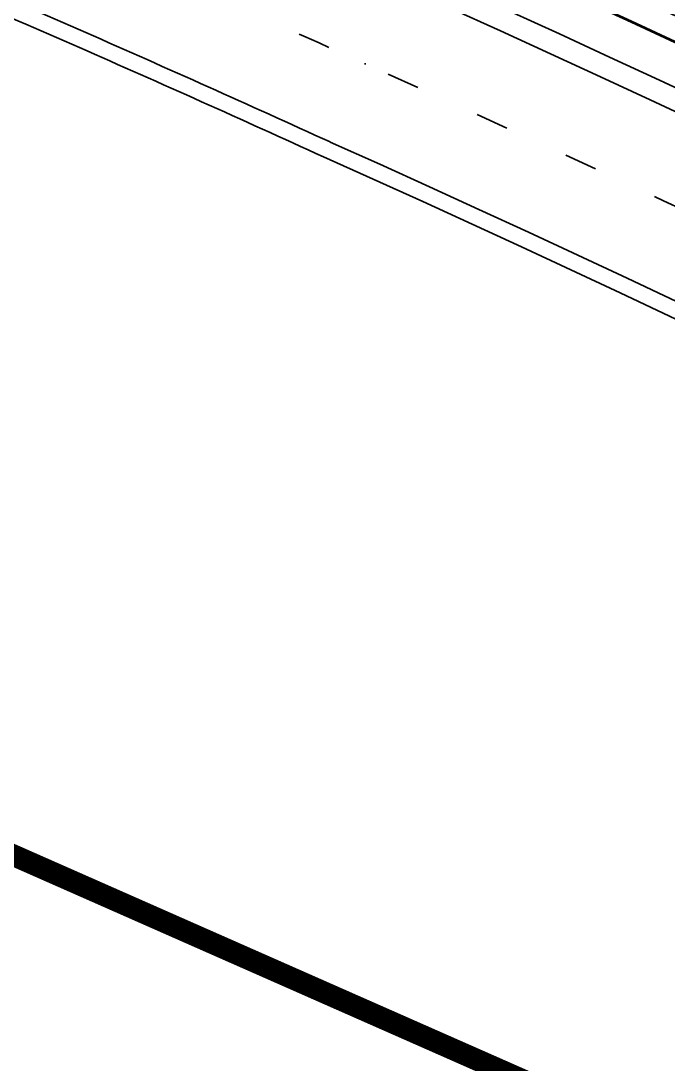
# Model space of a CAD drawing. Header units: millimetres. Extents: x 0 to 285450075, y -3000605 to 8125189010.
# Drawn here: x 6235989.07 to 6236018.92, y 5217042.82 to 5217090.92 of the extents above; entities that cross this region are included whole.
import ezdxf
from ezdxf import colors
from ezdxf.entities.mleader import LeaderData, LeaderLine
from ezdxf.math import Vec2, Vec3

# ---------------------------------------------------------------- set-up
doc = ezdxf.new("R2010")
doc.units = ezdxf.units.MM
doc.linetypes.add('15-15', pattern=[6, 1.5, -3, 1.5])
for name, color, linetype in [('!Полоса отвода', 30, 'Continuous'), ('Основное направление 30.05.Верх покрытия', 7, 'Continuous'), ('Основное направление 30.05.Ось трассы', 7, 'Continuous'), ('Петля 1 ось справа.Верх покрытия', 7, 'Continuous')]:
    doc.layers.add(name, color=color, linetype=linetype)
doc.layers.add('ИС_Выноски', color=3, linetype='Continuous', lineweight=18)
doc.layers.add('ИС_Размер', color=3, linetype='Continuous', lineweight=18)
doc.styles.add('ISOCPEUR', font='isocpeur.ttf', dxfattribs={"width": 0.8, "oblique": 15, "height": 2.5})
doc.linetypes.add('гр.ПОЛЬ.10', pattern='A,6.75,-2,[131,ltypeshp.shx,S=0.75,R=0,X=-0.75,Y=-0.375],-2,6.75,[130,ltypeshp.shx,S=0.75,R=270.0000006832453,X=-8.75,Y=-0.375],0', length=17.5)

# ---------------------------------------------------------------- blocks, each defined once
blk = doc.blocks.new('_DotBlank')
at = {"color": 0, "linetype": 'ByBlock', "lineweight": -2}
blk.add_line((-0.5, 0), (-1, 0), dxfattribs=at)
blk.add_circle((0, 0), 0.5, dxfattribs=at)

msp = doc.modelspace()

# ---------------------------------------------------------------- linework, layer by layer
at = {"layer": '!Полоса отвода', "color": 30, "linetype": 'гр.ПОЛЬ.10', "true_color": 0xff7f00, "transparency": 33554687, "const_width": 1}
msp.add_lwpolyline([(6235831.710972979, 5217126.330624714), (6235854.217337908, 5217113.646778976), (6235933.904641408, 5217077.17613807), (6235929.844670086, 5217069.936570267), (6235957.805482401, 5217052.557657083), (6235964.507551648, 5217063.135037009), (6236015.187322962, 5217040.781484196), (6236051.711903556, 5217027.513198904), (6236081.449216822, 5217021.114684605), (6236126.641163512, 5217002.108483871), (6236205.271006118, 5216919.261187925), (6236295.039443469, 5216810.727724675), (6236353.294468821, 5216728.934433735), (6236405.392477815, 5216628.953303152), (6236433.001250627, 5216547.483279686), (6236444.847290675, 5216481.381418793), (6236448.926979404, 5216411.29430108), (6236444.038955547, 5216301.118511041), (6236439.715325953, 5216194.595854543), (6236448.662489294, 5216032.842514785)], dxfattribs=at)
at = {"layer": 'ИС_Размер', "linetype": 'Continuous'}
msp.add_circle((6226064.774195195, 5217311.368739294), 148840.0322188251, dxfattribs=at)
at = {"layer": 'Основное направление 30.05.Верх покрытия', "color": 6, "flags": 128}
for points in [[(6236270.648887656, 5216907.411948892, 0.1019416118149585), (6236008.190942979, 5217096.197410707), (6236008.188558117, 5217096.198476841, 0.003661817871034145), (6235996.744369972, 5217101.26642775, 0.003173541044816375), (6235985.233382591, 5217106.176858179, 0.002685265615582466), (6235973.66725103, 5217110.951412038, 0.002196991583332419), (6235962.05684442, 5217115.612082395, 0.001708718831650913), (6235950.412370985, 5217120.18113878, 0.001220446429215372), (6235938.743505939, 5217124.681060876, 0.0007321748416870832), (6235927.059521522, 5217129.134477368, 0.000243903516093269), (6235915.369418578, 5217133.564108713), (6235915.366978709, 5217133.565032324), (6235625.294636446, 5217242.047308877)], [(6236268.408531599, 5216905.416150234, 0.1019261115502601), (6236006.966622937, 5217093.45860797), (6236006.964247006, 5217093.459670112, 0.003662283066660166), (6235995.560305911, 5217098.509982158, 0.003174006007611752), (6235984.084405109, 5217103.405603816, 0.002685730345547199), (6235972.548107042, 5217108.1679759, 0.002197456080466509), (6235960.962205855, 5217112.818918165, 0.001709182863123715), (6235949.336850746, 5217117.380557373, 0.001220910577103496), (6235937.681672465, 5217121.875261582, 0.0007326388731598854), (6235926.00591228, 5217126.32557944, 0.000244367663981393), (6235914.318552759, 5217130.754183264), (6235914.316112997, 5217130.755106835), (6235624.24216426, 5217239.237984181)], [(6236261.202037489, 5216898.996317443, 0.101875452646731), (6236003.02839347, 5217084.648792497), (6236003.026046266, 5217084.649841797, 0.00366584537550807), (6235991.771300401, 5217089.689355067, 0.003177505685016513), (6235980.426825794, 5217094.583775016, 0.002689168090000749), (6235969.00414962, 5217099.353757832, 0.002200832590460777), (6235957.514092474, 5217104.020445984, 0.001712498953565955), (6235945.966884991, 5217108.605396211, 0.001224166946485639), (6235934.372288702, 5217113.130513132, 0.000735836336389184), (6235922.739720421, 5217117.617987318, 0.0002475065703038126), (6235911.078379493, 5217122.090236688), (6235911.075943719, 5217122.091169909), (6235620.997972805, 5217230.575551484), (6235621.607099206, 5217232.204303457)]]:
    msp.add_lwpolyline(points, format="xyb", dxfattribs=at)
at = {"layer": 'Петля 1 ось справа.Верх покрытия', "color": 5, "linetype": '15-15', "flags": 128}
msp.add_lwpolyline([(6236274.345470271, 5216910.705012333, 0.1019669350747665), (6236010.211071048, 5217100.716435224), (6236010.208671451, 5217100.717507945, 0.003661490743979812), (6235998.68820873, 5217105.791593195, 0.003173224860802293), (6235987.11004631, 5217110.703241511, 0.002684960374608636), (6235975.48586074, 5217115.474497577, 0.002196697052568197), (6235963.826511051, 5217120.127700328, 0.001708434661850333), (6235952.142167206, 5217124.685410253, 0.001220173318870366), (6235940.442440881, 5217129.170343405, 0.0007319124415516853), (6235928.736517837, 5217133.605310842, 0.0002436518552713096), (6235917.033291287, 5217138.013162227), (6235917.030849419, 5217138.014081015), (6235626.96105074, 5217246.495406309)], format="xyb", dxfattribs=at)

# ---------------------------------------------------------------- next in the draw order: leaders
at = {"layer": 'ИС_Выноски', "color": 3}
ml = msp.add_multileader_mtext('Standard', dxfattribs=at)
ml.set_content('ПК70+50\\P24+3х33+24', color=3, style='ISOCPEUR')
ml.set_leader_properties(color=256, linetype='ByLayer', lineweight=-1)
ml.set_arrow_properties(name='DOTBLANK')
ml.build(insert=Vec2(0, 0))
ml.multileader.update_dxf_attribs({"text_left_attachment_type": 6, "text_right_attachment_type": 6, "dogleg_length": 0.36, "arrow_head_size": 1500, "scale": 25})
ctx = ml.context
ctx.base_point, ctx.scale, ctx.char_height, ctx.arrow_head_size, ctx.landing_gap_size, ctx.plane_origin, ctx.plane_x_axis, ctx.plane_y_axis = Vec3(6236691.205570505, 5217349.723767677), 25, 125, 1500, 2.25, Vec3(6242724.035239214, 5214845.619635534), Vec3(0.9999999999338385, 1.150318474657976e-05), Vec3(-1.150318474657976e-05, 0.9999999999338385)
ctx.left_attachment, ctx.right_attachment, ctx.text_align_type = 6, 6, 1
notes = []
notes.append((ctx, [(0, (1, 1, 0), (6236671.075354781, 5217349.723536116), (0.9999999999338384, 1.150318474657975e-05), 20.13021572530852, [(1, [(6236451.887030465, 5217068.313870592)], 0, [])])]))
ctx.mtext.insert, ctx.mtext.text_direction, ctx.mtext.rotation, ctx.mtext.width, ctx.mtext.alignment, ctx.mtext.flow_direction = Vec3(6237088.670271223, 5217499.728339797), Vec3(0.9999999999338385, 1.150318474657976e-05), 1.150318474683345e-05, 857.2090027666661, 2, 5
ctx.mtext.has_bg_fill, ctx.mtext.bg_color, ctx.mtext.bg_scale_factor, ctx.mtext.bg_transparency, ctx.mtext.use_window_bg_color = 1, -1027028792, 1.5, 0, 1
for ctx, leaders in notes:
    for number, flags, end, landing, length, lines in leaders:
        leader = LeaderData()
        leader.index, (leader.has_last_leader_line, leader.has_dogleg_vector, leader.attachment_direction) = number, flags
        leader.last_leader_point, leader.dogleg_vector, leader.dogleg_length = Vec3(end), Vec3(landing), length
        for number, points, colour, breaks in lines:
            line = LeaderLine()
            line.index, line.vertices, line.color, line.breaks = number, Vec3.list(points), colors.encode_raw_color(colour), breaks
            leader.lines.append(line)
        ctx.leaders.append(leader)

# ---------------------------------------------------------------- next in the draw order: linework, layer by layer
at = {"layer": 'Основное направление 30.05.Верх покрытия', "color": 5, "flags": 128}
for points in [[(6236271.395672509, 5216908.077214667, 0.1019467528112736), (6236008.599049659, 5217097.110344953, 1.051655658557138e-06), (6236008.596661821, 5217097.111412418, 0.003661664202809334), (6235997.139057993, 5217102.185242946, 0.00317338714376092), (6235985.616375085, 5217107.100609634, 0.002685111947357655), (6235974.040299026, 5217111.879224084, 0.002196837682276964), (6235962.421723941, 5217116.543137138, 0.001708564697764814), (6235950.770877732, 5217121.114665915, 0.001220292295329273), (6235939.09745043, 5217125.616327306, 0.0007320204749703407), (6235927.410724604, 5217130.070776677, 0.0002437491348246112), (6235915.719707184, 5217134.500750529), (6235915.71726728, 5217134.501674154), (6235625.645460508, 5217242.983750441)], [(6235623.891340198, 5217238.301542616), (6235913.965824426, 5217129.818465005), (6235913.968264152, 5217129.817541447, -0.0002445222635287791), (6235925.654709199, 5217125.389280132, -0.0007327937637455761), (6235937.327727973, 5217120.939995151, -0.001221065875142813), (6235948.978343999, 5217116.447030238, -0.001709338393993676), (6235960.597326334, 5217111.887863422, -0.002197611844167113), (6235972.175059047, 5217107.240163854, -0.002685886342078447), (6235983.701412616, 5217102.481852361, -0.003174162236973643), (6235995.165617891, 5217097.591166961, -0.003662439528852701), (6236006.556143302, 5217092.546734534), (6236006.558516257, 5217092.545673723, -0.1019209188748377), (6236267.661745746, 5216904.750883568, -0.1019209188748377)], [(6236261.762128562, 5216899.495268941, 0.101879434255475), (6236003.33447348, 5217085.333493182), (6236003.332124044, 5217085.33454348, 0.003665599273517728), (6235992.067316416, 5217090.378466465, 0.00317726144567132), (6235980.714070165, 5217095.276588607, 0.002688925713300705), (6235969.283935618, 5217100.049616867, 0.002200592076405883), (6235957.787752115, 5217104.718737041, 0.00171226030215621), (6235946.23576505, 5217109.305541563, 0.001223929808475077), (6235934.637747071, 5217113.831962955, 0.0007356007117778063), (6235923.003122731, 5217118.3202118, 0.00024727254640311), (6235911.341095949, 5217122.79271805), (6235911.338660147, 5217122.793651281), (6235621.26068926, 5217231.278032847), (6235621.607098863, 5217232.204302541)]]:
    msp.add_lwpolyline(points, format="xyb", dxfattribs=at)
at = {"layer": 'Основное направление 30.05.Ось трассы', "color": 1, "lineweight": 40, "true_color": 0xff0000, "flags": 128}
msp.add_lwpolyline([(6236484.530552633, 5215168.663524567), (6236481.890300106, 5216316.693470338, 0.0002441405813442543), (6236481.857483543, 5216329.193426731, 0.0007324220496229827), (6236481.800253096, 5216341.693291214, 0.001220703707076609), (6236481.694195684, 5216354.192828828, 0.001708986004814506), (6236481.514901205, 5216366.691518527, 0.002197269117459655), (6236481.23796753, 5216379.188410184, 0.002685553161427379), (6236480.839009678, 5216391.681981702, 0.003173838835209608), (6236480.293674571, 5216404.169996365, 0.003662125673145056), (6236479.57766277, 5216416.649360625, 0.2782706022262573), (6236007.742025631, 5217095.193183037, 0.003662125673145056), (6235996.292576607, 5217100.208890529, 0.003173838602378964), (6235984.775599979, 5217105.067609492, 0.002685553394258022), (6235973.202455266, 5217109.791042365, 0.002197269350290298), (6235961.583717393, 5217114.401240145, 0.001708985888399184), (6235949.92930247, 5217118.920532513, 0.001220703823491931), (6235938.248596392, 5217123.371464353, 0.0007324221660383046), (6235926.550585584, 5217127.776737393, 0.0002441405667923391), (6235914.843989324, 5217132.159155762), (6235320.40606286, 5217354.469145845, -0.01933908648788929), (6234250.506140395, 5217802.474160686), (6233192.592683566, 5218294.363059727, 0.03109592571854591)], format="xyb", dxfattribs=at)
at = {"layer": 'Петля 1 ось справа.Верх покрытия', "color": 5, "linetype": '15-15', "flags": 128}
for points in [[(6236274.345470271, 5216910.705012333, 0.1019669350747665), (6236010.211071048, 5217100.716435224), (6236010.208671451, 5217100.717507945, 0.003661490743979812), (6235998.68820873, 5217105.791593195, 0.003173224860802293), (6235987.11004631, 5217110.703241511, 0.002684960374608636), (6235975.48586074, 5217115.474497577, 0.002196697052568197), (6235963.826511051, 5217120.127700328, 0.001708434661850333), (6235952.142167206, 5217124.685410253, 0.001220173318870366), (6235940.442440881, 5217129.170343405, 0.0007319124415516853), (6235928.736517837, 5217133.605310842, 0.0002436518552713096), (6235917.033291287, 5217138.013162227), (6235917.030849419, 5217138.014081015), (6235626.96105074, 5217246.495406309)], [(6236264.711939151, 5216902.123078033, 0.1019002798356697), (6236004.946494868, 5217088.939583452), (6236004.944133673, 5217088.940639007, 0.003663677256554365), (6235993.616467154, 5217093.984816712, 0.003175376681610942), (6235982.20774139, 5217098.879220484, 0.002687077736482024), (6235970.729497332, 5217103.644890361, 0.002198780421167612), (6235959.192539224, 5217108.303300231, 0.001710484270006418), (6235947.607054525, 5217112.8762859, 0.001222189399413764), (6235935.982737523, 5217117.385979053, 0.0007338951691053808), (6235924.328915965, 5217121.854745965, 0.0002456015208736062), (6235912.65468005, 5217126.305129749), (6235912.652242287, 5217126.306058143), (6235622.575749965, 5217234.789886749)]]:
    msp.add_lwpolyline(points, format="xyb", dxfattribs=at)

doc.saveas('drawing.dxf')
